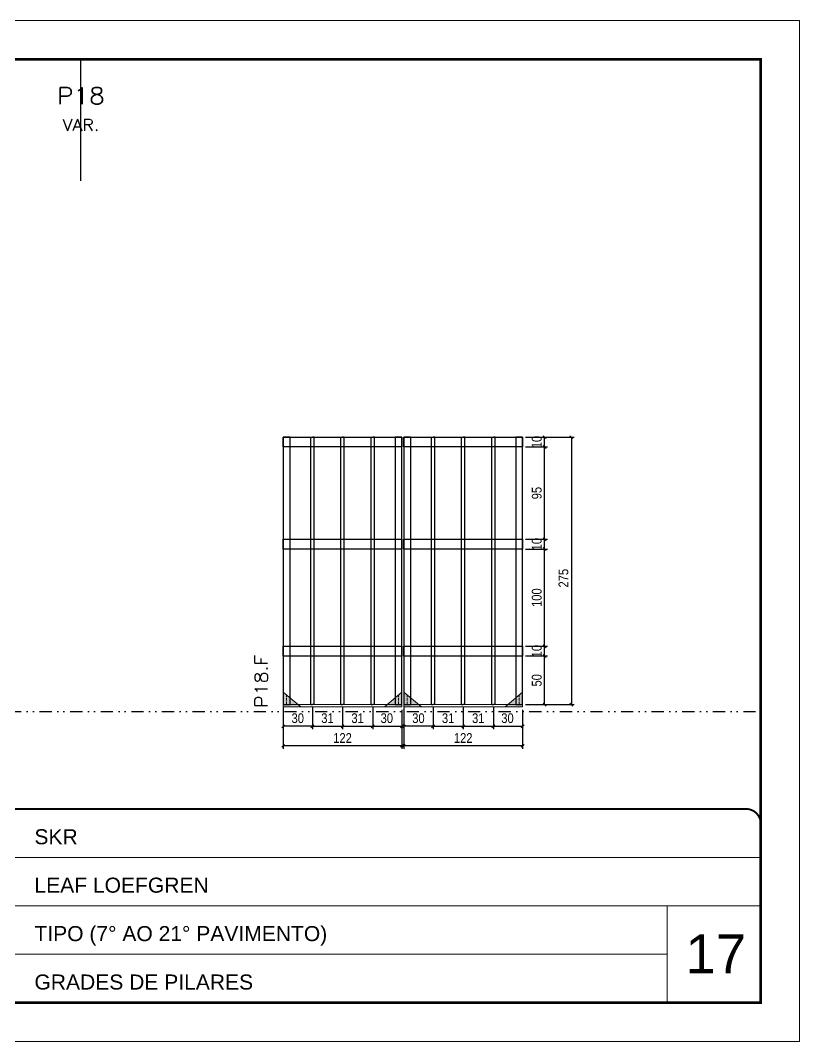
# Model space of a CAD drawing. Extents: x 14400 to 27878, y -21631 to 6985.
# Drawn here: x 15098 to 15898, y 1340 to 2390 of the extents above; entities that cross this region are included whole.
import ezdxf
from ezdxf.enums import TextEntityAlignment as Align

# ---------------------------------------------------------------- set-up
doc = ezdxf.new("R2010")
doc.units = 0
for name, pattern in [('CONTINUO', [0]), ('DASHED', [0.75, 0.5, -0.25]), ('DIVIDE2', [0.625, 0.25, -0.125, 0, -0.125, 0, -0.125]), ('HIDDEN', [0.375, 0.25, -0.125])]:
    doc.linetypes.add(name, pattern=pattern)
for name, color, linetype, lineweight in [('CARIMBO', 255, 'Continuous', 9), ('Folhas', 255, 'Continuous', 9), ('Madeira', 126, 'Continuous', 18), ('Sarr 2.2x7', 40, 'Continuous', 9), ('SARRAFO DE PRESSAO', 251, 'DASHED', 9), ('Texto Seção', 7, 'Continuous', 15)]:
    doc.layers.add(name, color=color, linetype=linetype, lineweight=lineweight)
for name, color, linetype in [('COTA', 241, 'Continuous'), ('Nível', 160, 'Continuous'), ('SARR_2.2x10', 60, 'Continuous'), ('SARR_3.5x7', 81, 'Continuous'), ('SARR_7x7', 40, 'Continuous'), ('Texto de Titulo', 7, 'Continuous'), ('Texto Qtd Sarr', 242, 'Continuous')]:
    doc.layers.add(name, color=color, linetype=linetype)
doc.styles.add('ARIAL', font='arial.ttf')
doc.styles.add('COTA TECNICA', font='techl___.ttf', dxfattribs={"height": 10})
doc.styles.add('REGUA-120', font='ROMANS.shx', dxfattribs={"height": 15})
doc.styles.add('ROMANS', font='romans.shx')
doc.dimstyles.new('PAINEL', dxfattribs={"dimtxt": 10, "dimasz": 3, "dimexe": 3, "dimexo": 3, "dimgap": 3, "dimtad": 1, "dimdec": 1, "dimzin": 12, "dimdsep": 46, "dimtxsty": 'COTA TECNICA', "dimblk1": 'OBLIQUE', "dimblk2": 'OBLIQUE', "dimsah": 1, "dimcen": 0.9, "dimclrd": 4, "dimclre": 4, "dimclrt": 240, "dimadec": 1, "dimazin": 3, "dimtfac": 1, "dimtdec": 1, "dimtmove": 0, "dimatfit": 3, "dimfxl": 1, "dimtolj": 1, "dimtzin": 12, "dimarcsym": 0})

# ---------------------------------------------------------------- blocks, each defined once
blk = doc.blocks.new('9999999999')
at = {"color": 30, "linetype": 'CONTINUO'}
for p, q in [((98564.6, 34379.6), (99584, 34379.6)), ((98564.6, 34329.8), (99488, 34329.8)), ((99584, 34329.8), (99488, 34329.8)), ((99488, 34329.8), (99488, 34230.2)), ((98564.6, 34280), (99488, 34280))]:
    blk.add_line(p, q, dxfattribs=at)
at = {"color": 30, "linetype": 'CONTINUO', "const_width": 2}
blk.add_lwpolyline([(99584, 34230.2), (99584, 34414.4, 0.414214), (99569, 34429.4), (98229, 34429.4, 0.414214), (98214, 34414.4), (98214, 34245.2, 0.414214), (98229, 34230.2), (99584, 34230.2)], format="xyb", dxfattribs=at)
at = {"layer": 'Folhas'}
blk.add_lwpolyline([(98139, 34190.2), (99624, 34190.2), (99624, 35240.2), (98139, 35240.2)], close=True, dxfattribs=at)
at = {"layer": 'Folhas', "color": 30, "const_width": 3}
blk.add_lwpolyline([(98214, 34230.2), (99584, 34230.2), (99584, 35200.2), (98214, 35200.2)], close=True, dxfattribs=at)
at = {"color": 7, "linetype": 'Continuous', "ltscale": 5, "style": 'ARIAL'}
for s, height, p in [('SKR', 15.48, (98837.7, 34393.1)), ('LEAF LOEFGREN', 15.483, (98837.7, 34343.3)), ('TIPO (7° AO 21° PAVIMENTO)', 15.483, (98837.7, 34293.5)), ('GRADES DE PILARES', 15.483, (98837.7, 34243.7))]:
    blk.add_text(s, height=height, dxfattribs=at).set_placement(p)
blk = doc.blocks.new('_Oblique')
at = {"color": 0, "linetype": 'ByBlock', "lineweight": -2}
blk.add_line((-0.5, -0.5), (0.5, 0.5), dxfattribs=at)
blk = doc.blocks.new('*D6482')
at = {"layer": 'COTA', "color": 4, "lineweight": -2, "transparency": 16777216}
for p, q in [((15491.8, 1668.7), (15491.8, 1641.5)), ((15613.8, 1668.7), (15613.8, 1641.5)), ((15613.8, 1644.5), (15491.8, 1644.5))]:
    blk.add_line(p, q, dxfattribs=at)
at = {"layer": 'Defpoints', "color": 0, "transparency": 16777216}
for p in [(15491.8, 1671.7), (15613.8, 1671.7), (15491.8, 1644.5)]:
    blk.add_point(p, dxfattribs=at)
at = {"layer": 'COTA', "color": 4, "lineweight": -2, "transparency": 16777216, "xscale": 3, "yscale": 3, "zscale": 3, "rotation": 180}
blk.add_blockref('_Oblique', (15491.8, 1644.5), dxfattribs=at)
at = {"layer": 'COTA', "color": 4, "lineweight": -2, "transparency": 16777216, "xscale": 3, "yscale": 3, "zscale": 3}
blk.add_blockref('_Oblique', (15613.8, 1644.5), dxfattribs=at)
at = {"layer": 'COTA', "color": 240, "transparency": 16777216, "insert": (15552.8, 1652.6), "char_height": 10, "attachment_point": 5, "style": 'COTA TECNICA'}
blk.add_mtext('\\A1;122', dxfattribs=at)
blk = doc.blocks.new('*D6483')
at = {"layer": 'COTA', "color": 4, "lineweight": -2, "transparency": 16777216}
for p, q in [((15491.8, 1683.9), (15491.8, 1661.7)), ((15521.8, 1683.9), (15521.8, 1661.7)), ((15521.8, 1664.7), (15491.8, 1664.7))]:
    blk.add_line(p, q, dxfattribs=at)
at = {"layer": 'Defpoints', "color": 0, "transparency": 16777216}
for p in [(15491.8, 1686.9), (15521.8, 1686.9), (15491.8, 1664.7)]:
    blk.add_point(p, dxfattribs=at)
at = {"layer": 'COTA', "color": 4, "lineweight": -2, "transparency": 16777216, "xscale": 3, "yscale": 3, "zscale": 3, "rotation": 180}
blk.add_blockref('_Oblique', (15491.8, 1664.7), dxfattribs=at)
at = {"layer": 'COTA', "color": 4, "lineweight": -2, "transparency": 16777216, "xscale": 3, "yscale": 3, "zscale": 3}
blk.add_blockref('_Oblique', (15521.8, 1664.7), dxfattribs=at)
at = {"layer": 'COTA', "color": 240, "transparency": 16777216, "insert": (15506.8, 1672.9), "char_height": 10, "attachment_point": 5, "style": 'COTA TECNICA'}
blk.add_mtext('\\A1;30', dxfattribs=at)
blk = doc.blocks.new('*D6484')
at = {"layer": 'COTA', "color": 4, "lineweight": -2, "transparency": 16777216}
for p, q in [((15583.8, 1683.9), (15583.8, 1661.7)), ((15613.8, 1681.7), (15613.8, 1661.7)), ((15583.8, 1664.7), (15613.8, 1664.7))]:
    blk.add_line(p, q, dxfattribs=at)
at = {"layer": 'Defpoints', "color": 0, "transparency": 16777216}
for p in [(15583.8, 1686.9), (15613.8, 1684.7), (15613.8, 1664.7)]:
    blk.add_point(p, dxfattribs=at)
at = {"layer": 'COTA', "color": 4, "lineweight": -2, "transparency": 16777216, "xscale": 3, "yscale": 3, "zscale": 3, "rotation": 180}
blk.add_blockref('_Oblique', (15583.8, 1664.7), dxfattribs=at)
at = {"layer": 'COTA', "color": 4, "lineweight": -2, "transparency": 16777216, "xscale": 3, "yscale": 3, "zscale": 3}
blk.add_blockref('_Oblique', (15613.8, 1664.7), dxfattribs=at)
at = {"layer": 'COTA', "color": 240, "transparency": 16777216, "insert": (15598.3, 1672.9), "char_height": 10, "attachment_point": 5, "style": 'COTA TECNICA'}
blk.add_mtext('\\A1;30', dxfattribs=at)
blk = doc.blocks.new('*D6485')
at = {"layer": 'COTA', "color": 4, "lineweight": -2, "transparency": 16777216}
for p, q in [((15521.8, 1683.9), (15521.8, 1661.7)), ((15552.8, 1683.9), (15552.8, 1661.7)), ((15521.8, 1664.7), (15552.8, 1664.7))]:
    blk.add_line(p, q, dxfattribs=at)
at = {"layer": 'Defpoints', "color": 0, "transparency": 16777216}
for p in [(15521.8, 1686.9), (15552.8, 1686.9), (15552.8, 1664.7)]:
    blk.add_point(p, dxfattribs=at)
at = {"layer": 'COTA', "color": 4, "lineweight": -2, "transparency": 16777216, "xscale": 3, "yscale": 3, "zscale": 3, "rotation": 180}
blk.add_blockref('_Oblique', (15521.8, 1664.7), dxfattribs=at)
at = {"layer": 'COTA', "color": 4, "lineweight": -2, "transparency": 16777216, "xscale": 3, "yscale": 3, "zscale": 3}
blk.add_blockref('_Oblique', (15552.8, 1664.7), dxfattribs=at)
at = {"layer": 'COTA', "color": 240, "transparency": 16777216, "insert": (15537.3, 1672.9), "char_height": 10, "attachment_point": 5, "style": 'COTA TECNICA'}
blk.add_mtext('\\A1;31', dxfattribs=at)
blk = doc.blocks.new('*D6486')
at = {"layer": 'COTA', "color": 4, "lineweight": -2, "transparency": 16777216}
for p, q in [((15616.8, 1736.9), (15639.5, 1736.9)), ((15636.5, 1686.9), (15636.5, 1736.9)), ((15616.8, 1686.9), (15639.5, 1686.9))]:
    blk.add_line(p, q, dxfattribs=at)
at = {"layer": 'Defpoints', "color": 0, "transparency": 16777216}
for p in [(15613.8, 1736.9), (15636.5, 1736.9), (15613.8, 1686.9)]:
    blk.add_point(p, dxfattribs=at)
at = {"layer": 'COTA', "color": 4, "lineweight": -2, "transparency": 16777216, "xscale": 3, "yscale": 3, "zscale": 3}
for p, rotation in [((15636.5, 1736.9), 90), ((15636.5, 1686.9), 270)]:
    blk.add_blockref('_Oblique', p, dxfattribs=dict(at, rotation=rotation))
at = {"layer": 'COTA', "color": 240, "transparency": 16777216, "insert": (15628.4, 1711.9), "char_height": 10, "attachment_point": 5, "rotation": 90, "style": 'COTA TECNICA'}
blk.add_mtext('\\A1;50', dxfattribs=at)
blk = doc.blocks.new('*D6487')
at = {"layer": 'COTA', "color": 4, "lineweight": -2, "transparency": 16777216}
for p, q in [((15552.8, 1683.9), (15552.8, 1661.7)), ((15583.8, 1683.9), (15583.8, 1661.7)), ((15552.8, 1664.7), (15583.8, 1664.7))]:
    blk.add_line(p, q, dxfattribs=at)
at = {"layer": 'Defpoints', "color": 0, "transparency": 16777216}
for p in [(15552.8, 1686.9), (15583.8, 1686.9), (15583.8, 1664.7)]:
    blk.add_point(p, dxfattribs=at)
at = {"layer": 'COTA', "color": 4, "lineweight": -2, "transparency": 16777216, "xscale": 3, "yscale": 3, "zscale": 3, "rotation": 180}
blk.add_blockref('_Oblique', (15552.8, 1664.7), dxfattribs=at)
at = {"layer": 'COTA', "color": 4, "lineweight": -2, "transparency": 16777216, "xscale": 3, "yscale": 3, "zscale": 3}
blk.add_blockref('_Oblique', (15583.8, 1664.7), dxfattribs=at)
at = {"layer": 'COTA', "color": 240, "transparency": 16777216, "insert": (15568.3, 1672.9), "char_height": 10, "attachment_point": 5, "style": 'COTA TECNICA'}
blk.add_mtext('\\A1;31', dxfattribs=at)
blk = doc.blocks.new('*D6488')
at = {"layer": 'COTA', "color": 4, "lineweight": -2, "transparency": 16777216}
for p, q in [((15616.8, 1746.9), (15639.5, 1746.9)), ((15636.5, 1736.9), (15636.5, 1746.9)), ((15616.8, 1736.9), (15639.5, 1736.9))]:
    blk.add_line(p, q, dxfattribs=at)
at = {"layer": 'Defpoints', "color": 0, "transparency": 16777216}
for p in [(15613.8, 1746.9), (15636.5, 1746.9), (15613.8, 1736.9)]:
    blk.add_point(p, dxfattribs=at)
at = {"layer": 'COTA', "color": 4, "lineweight": -2, "transparency": 16777216, "xscale": 3, "yscale": 3, "zscale": 3}
for p, rotation in [((15636.5, 1746.9), 90), ((15636.5, 1736.9), 270)]:
    blk.add_blockref('_Oblique', p, dxfattribs=dict(at, rotation=rotation))
at = {"layer": 'COTA', "color": 240, "transparency": 16777216, "insert": (15628.4, 1741.9), "char_height": 10, "attachment_point": 5, "rotation": 90, "style": 'COTA TECNICA'}
blk.add_mtext('\\A1;10', dxfattribs=at)
blk = doc.blocks.new('*D6489')
at = {"layer": 'COTA', "color": 4, "lineweight": -2, "transparency": 16777216}
for p, q in [((15616.8, 1846.9), (15639.5, 1846.9)), ((15636.5, 1746.9), (15636.5, 1846.9)), ((15616.8, 1746.9), (15639.5, 1746.9))]:
    blk.add_line(p, q, dxfattribs=at)
at = {"layer": 'Defpoints', "color": 0, "transparency": 16777216}
for p in [(15613.8, 1846.9), (15636.5, 1846.9), (15613.8, 1746.9)]:
    blk.add_point(p, dxfattribs=at)
at = {"layer": 'COTA', "color": 4, "lineweight": -2, "transparency": 16777216, "xscale": 3, "yscale": 3, "zscale": 3}
for p, rotation in [((15636.5, 1846.9), 90), ((15636.5, 1746.9), 270)]:
    blk.add_blockref('_Oblique', p, dxfattribs=dict(at, rotation=rotation))
at = {"layer": 'COTA', "color": 240, "transparency": 16777216, "insert": (15628.4, 1796.9), "char_height": 10, "attachment_point": 5, "rotation": 90, "style": 'COTA TECNICA'}
blk.add_mtext('\\A1;100', dxfattribs=at)
blk = doc.blocks.new('*D6490')
at = {"layer": 'COTA', "color": 4, "lineweight": -2, "transparency": 16777216}
for p, q in [((15616.8, 1856.9), (15639.5, 1856.9)), ((15636.5, 1846.9), (15636.5, 1856.9)), ((15616.8, 1846.9), (15639.5, 1846.9))]:
    blk.add_line(p, q, dxfattribs=at)
at = {"layer": 'Defpoints', "color": 0, "transparency": 16777216}
for p in [(15613.8, 1856.9), (15636.5, 1856.9), (15613.8, 1846.9)]:
    blk.add_point(p, dxfattribs=at)
at = {"layer": 'COTA', "color": 4, "lineweight": -2, "transparency": 16777216, "xscale": 3, "yscale": 3, "zscale": 3}
for p, rotation in [((15636.5, 1856.9), 90), ((15636.5, 1846.9), 270)]:
    blk.add_blockref('_Oblique', p, dxfattribs=dict(at, rotation=rotation))
at = {"layer": 'COTA', "color": 240, "transparency": 16777216, "insert": (15628.4, 1851.9), "char_height": 10, "attachment_point": 5, "rotation": 90, "style": 'COTA TECNICA'}
blk.add_mtext('\\A1;10', dxfattribs=at)
blk = doc.blocks.new('*D6491')
at = {"layer": 'COTA', "color": 4, "lineweight": -2, "transparency": 16777216}
for p, q in [((15616.8, 1951.9), (15639.5, 1951.9)), ((15636.5, 1856.9), (15636.5, 1951.9)), ((15616.8, 1856.9), (15639.5, 1856.9))]:
    blk.add_line(p, q, dxfattribs=at)
at = {"layer": 'Defpoints', "color": 0, "transparency": 16777216}
for p in [(15613.8, 1951.9), (15636.5, 1951.9), (15613.8, 1856.9)]:
    blk.add_point(p, dxfattribs=at)
at = {"layer": 'COTA', "color": 4, "lineweight": -2, "transparency": 16777216, "xscale": 3, "yscale": 3, "zscale": 3}
for p, rotation in [((15636.5, 1951.9), 90), ((15636.5, 1856.9), 270)]:
    blk.add_blockref('_Oblique', p, dxfattribs=dict(at, rotation=rotation))
at = {"layer": 'COTA', "color": 240, "transparency": 16777216, "insert": (15628.4, 1904.4), "char_height": 10, "attachment_point": 5, "rotation": 90, "style": 'COTA TECNICA'}
blk.add_mtext('\\A1;95', dxfattribs=at)
blk = doc.blocks.new('*D6492')
at = {"layer": 'COTA', "color": 4, "lineweight": -2, "transparency": 16777216}
for p, q in [((15616.8, 1961.9), (15639.5, 1961.9)), ((15636.5, 1951.9), (15636.5, 1961.9)), ((15616.8, 1951.9), (15639.5, 1951.9))]:
    blk.add_line(p, q, dxfattribs=at)
at = {"layer": 'Defpoints', "color": 0, "transparency": 16777216}
for p in [(15613.8, 1961.9), (15636.5, 1961.9), (15613.8, 1951.9)]:
    blk.add_point(p, dxfattribs=at)
at = {"layer": 'COTA', "color": 4, "lineweight": -2, "transparency": 16777216, "xscale": 3, "yscale": 3, "zscale": 3}
for p, rotation in [((15636.5, 1961.9), 90), ((15636.5, 1951.9), 270)]:
    blk.add_blockref('_Oblique', p, dxfattribs=dict(at, rotation=rotation))
at = {"layer": 'COTA', "color": 240, "transparency": 16777216, "insert": (15628.4, 1956.9), "char_height": 10, "attachment_point": 5, "rotation": 90, "style": 'COTA TECNICA'}
blk.add_mtext('\\A1;10', dxfattribs=at)
blk = doc.blocks.new('*D6493')
at = {"layer": 'COTA', "color": 4, "lineweight": -2, "transparency": 16777216}
for p, q in [((15616.8, 1961.9), (15667, 1961.9)), ((15664, 1961.9), (15664, 1686.9)), ((15616.8, 1686.9), (15667, 1686.9))]:
    blk.add_line(p, q, dxfattribs=at)
at = {"layer": 'Defpoints', "color": 0, "transparency": 16777216}
for p in [(15613.8, 1961.9), (15613.8, 1686.9), (15664, 1686.9)]:
    blk.add_point(p, dxfattribs=at)
at = {"layer": 'COTA', "color": 4, "lineweight": -2, "transparency": 16777216, "xscale": 3, "yscale": 3, "zscale": 3}
for p, rotation in [((15664, 1961.9), 90), ((15664, 1686.9), 270)]:
    blk.add_blockref('_Oblique', p, dxfattribs=dict(at, rotation=rotation))
at = {"layer": 'COTA', "color": 240, "transparency": 16777216, "insert": (15655.9, 1816.9), "char_height": 10, "attachment_point": 5, "rotation": 90, "style": 'COTA TECNICA'}
blk.add_mtext('\\A1;275', dxfattribs=at)
blk = doc.blocks.new('*D6494')
at = {"layer": 'COTA', "color": 4, "lineweight": -2, "transparency": 16777216}
for p, q in [((15367.8, 1668.7), (15367.8, 1641.5)), ((15489.8, 1668.7), (15489.8, 1641.5)), ((15489.8, 1644.5), (15367.8, 1644.5))]:
    blk.add_line(p, q, dxfattribs=at)
at = {"layer": 'Defpoints', "color": 0, "transparency": 16777216}
for p in [(15367.8, 1671.7), (15489.8, 1671.7), (15367.8, 1644.5)]:
    blk.add_point(p, dxfattribs=at)
at = {"layer": 'COTA', "color": 4, "lineweight": -2, "transparency": 16777216, "xscale": 3, "yscale": 3, "zscale": 3, "rotation": 180}
blk.add_blockref('_Oblique', (15367.8, 1644.5), dxfattribs=at)
at = {"layer": 'COTA', "color": 4, "lineweight": -2, "transparency": 16777216, "xscale": 3, "yscale": 3, "zscale": 3}
blk.add_blockref('_Oblique', (15489.8, 1644.5), dxfattribs=at)
at = {"layer": 'COTA', "color": 240, "transparency": 16777216, "insert": (15428.8, 1652.6), "char_height": 10, "attachment_point": 5, "style": 'COTA TECNICA'}
blk.add_mtext('\\A1;122', dxfattribs=at)
blk = doc.blocks.new('*D6495')
at = {"layer": 'COTA', "color": 4, "lineweight": -2, "transparency": 16777216}
for p, q in [((15367.8, 1683.9), (15367.8, 1661.7)), ((15397.8, 1683.9), (15397.8, 1661.7)), ((15397.8, 1664.7), (15367.8, 1664.7))]:
    blk.add_line(p, q, dxfattribs=at)
at = {"layer": 'Defpoints', "color": 0, "transparency": 16777216}
for p in [(15367.8, 1686.9), (15397.8, 1686.9), (15367.8, 1664.7)]:
    blk.add_point(p, dxfattribs=at)
at = {"layer": 'COTA', "color": 4, "lineweight": -2, "transparency": 16777216, "xscale": 3, "yscale": 3, "zscale": 3, "rotation": 180}
blk.add_blockref('_Oblique', (15367.8, 1664.7), dxfattribs=at)
at = {"layer": 'COTA', "color": 4, "lineweight": -2, "transparency": 16777216, "xscale": 3, "yscale": 3, "zscale": 3}
blk.add_blockref('_Oblique', (15397.8, 1664.7), dxfattribs=at)
at = {"layer": 'COTA', "color": 240, "transparency": 16777216, "insert": (15382.8, 1672.9), "char_height": 10, "attachment_point": 5, "style": 'COTA TECNICA'}
blk.add_mtext('\\A1;30', dxfattribs=at)
blk = doc.blocks.new('*D6496')
at = {"layer": 'COTA', "color": 4, "lineweight": -2, "transparency": 16777216}
for p, q in [((15459.8, 1683.9), (15459.8, 1661.7)), ((15489.8, 1681.7), (15489.8, 1661.7)), ((15459.8, 1664.7), (15489.8, 1664.7))]:
    blk.add_line(p, q, dxfattribs=at)
at = {"layer": 'Defpoints', "color": 0, "transparency": 16777216}
for p in [(15459.8, 1686.9), (15489.8, 1684.7), (15489.8, 1664.7)]:
    blk.add_point(p, dxfattribs=at)
at = {"layer": 'COTA', "color": 4, "lineweight": -2, "transparency": 16777216, "xscale": 3, "yscale": 3, "zscale": 3, "rotation": 180}
blk.add_blockref('_Oblique', (15459.8, 1664.7), dxfattribs=at)
at = {"layer": 'COTA', "color": 4, "lineweight": -2, "transparency": 16777216, "xscale": 3, "yscale": 3, "zscale": 3}
blk.add_blockref('_Oblique', (15489.8, 1664.7), dxfattribs=at)
at = {"layer": 'COTA', "color": 240, "transparency": 16777216, "insert": (15474.3, 1672.9), "char_height": 10, "attachment_point": 5, "style": 'COTA TECNICA'}
blk.add_mtext('\\A1;30', dxfattribs=at)
blk = doc.blocks.new('*D6497')
at = {"layer": 'COTA', "color": 4, "lineweight": -2, "transparency": 16777216}
for p, q in [((15397.8, 1683.9), (15397.8, 1661.7)), ((15428.8, 1683.9), (15428.8, 1661.7)), ((15397.8, 1664.7), (15428.8, 1664.7))]:
    blk.add_line(p, q, dxfattribs=at)
at = {"layer": 'Defpoints', "color": 0, "transparency": 16777216}
for p in [(15397.8, 1686.9), (15428.8, 1686.9), (15428.8, 1664.7)]:
    blk.add_point(p, dxfattribs=at)
at = {"layer": 'COTA', "color": 4, "lineweight": -2, "transparency": 16777216, "xscale": 3, "yscale": 3, "zscale": 3, "rotation": 180}
blk.add_blockref('_Oblique', (15397.8, 1664.7), dxfattribs=at)
at = {"layer": 'COTA', "color": 4, "lineweight": -2, "transparency": 16777216, "xscale": 3, "yscale": 3, "zscale": 3}
blk.add_blockref('_Oblique', (15428.8, 1664.7), dxfattribs=at)
at = {"layer": 'COTA', "color": 240, "transparency": 16777216, "insert": (15413.3, 1672.9), "char_height": 10, "attachment_point": 5, "style": 'COTA TECNICA'}
blk.add_mtext('\\A1;31', dxfattribs=at)
blk = doc.blocks.new('*D6498')
at = {"layer": 'COTA', "color": 4, "lineweight": -2, "transparency": 16777216}
for p, q in [((15428.8, 1683.9), (15428.8, 1661.7)), ((15459.8, 1683.9), (15459.8, 1661.7)), ((15428.8, 1664.7), (15459.8, 1664.7))]:
    blk.add_line(p, q, dxfattribs=at)
at = {"layer": 'Defpoints', "color": 0, "transparency": 16777216}
for p in [(15428.8, 1686.9), (15459.8, 1686.9), (15459.8, 1664.7)]:
    blk.add_point(p, dxfattribs=at)
at = {"layer": 'COTA', "color": 4, "lineweight": -2, "transparency": 16777216, "xscale": 3, "yscale": 3, "zscale": 3, "rotation": 180}
blk.add_blockref('_Oblique', (15428.8, 1664.7), dxfattribs=at)
at = {"layer": 'COTA', "color": 4, "lineweight": -2, "transparency": 16777216, "xscale": 3, "yscale": 3, "zscale": 3}
blk.add_blockref('_Oblique', (15459.8, 1664.7), dxfattribs=at)
at = {"layer": 'COTA', "color": 240, "transparency": 16777216, "insert": (15444.3, 1672.9), "char_height": 10, "attachment_point": 5, "style": 'COTA TECNICA'}
blk.add_mtext('\\A1;31', dxfattribs=at)
blk = doc.blocks.new('titulo1')
at = {"layer": 'Defpoints', "color": 252, "linetype": 'HIDDEN', "ltscale": 2}
blk.add_line((0, 0), (0, 125), dxfattribs=at)
at = {"layer": 'Defpoints', "style": 'ROMANS', "oblique": 15}
blk.add_attdef('FOLHA', text='', height=10, dxfattribs=at).set_placement((0, 15.6), align=Align.MIDDLE_CENTER)
at = {"layer": 'Texto Qtd Sarr', "color": 3, "style": 'ROMANS', "oblique": 15}
for tag, height, p in [('TITULO', 17, (0, 71.4)), ('SEÇÃO', 12, (0, 41.5))]:
    blk.add_attdef(tag, text='', height=height, dxfattribs=at).set_placement(p, align=Align.MIDDLE_CENTER)

msp = doc.modelspace()

# ---------------------------------------------------------------- hatches: boundary and pattern name
at = {"layer": 'Madeira'}
h = msp.add_hatch(color=252, dxfattribs=at)
h.dxf.hatch_style = 2
h.paths.add_polyline_path([(15367.83, 1699.71), (15367.83, 1684.71), (15385.83, 1684.71)])
h = msp.add_hatch(color=252, dxfattribs=at)
h.dxf.hatch_style = 2
h.paths.add_polyline_path([(15489.83, 1699.71), (15489.83, 1684.71), (15471.83, 1684.71)])
h = msp.add_hatch(color=252, dxfattribs=at)
h.dxf.hatch_style = 2
h.paths.add_polyline_path([(15491.83, 1699.71), (15491.83, 1684.71), (15509.83, 1684.71)])
h = msp.add_hatch(color=252, dxfattribs=at)
h.dxf.hatch_style = 2
h.paths.add_polyline_path([(15613.83, 1699.71), (15613.83, 1684.71), (15595.83, 1684.71)])

# ---------------------------------------------------------------- linework, layer by layer
at = {"layer": 'Madeira', "color": 1, "linetype": 'HIDDEN'}
for p, q in [((15371.33, 1696.21), (15371.33, 1686.91)), ((15371.33, 1696.21), (15371.33, 1686.91)), ((15374.83, 1692.71), (15374.83, 1686.91)), ((15486.33, 1696.21), (15486.33, 1686.91)), ((15486.33, 1696.21), (15486.33, 1686.91)), ((15495.33, 1696.21), (15495.33, 1686.91)), ((15495.33, 1696.21), (15495.33, 1686.91)), ((15498.83, 1692.71), (15498.83, 1686.91)), ((15610.33, 1696.21), (15610.33, 1686.91)), ((15610.33, 1696.21), (15610.33, 1686.91)), ((15377.67, 1686.91), (15367.83, 1686.91)), ((15377.67, 1686.91), (15367.83, 1686.91)), ((15383.63, 1686.91), (15367.83, 1686.91)), ((15474.03, 1686.91), (15489.83, 1686.91)), ((15480, 1686.91), (15489.83, 1686.91)), ((15480, 1686.91), (15489.83, 1686.91)), ((15501.67, 1686.91), (15491.83, 1686.91)), ((15501.67, 1686.91), (15491.83, 1686.91)), ((15507.63, 1686.91), (15491.83, 1686.91)), ((15598.03, 1686.91), (15613.83, 1686.91)), ((15604, 1686.91), (15613.83, 1686.91)), ((15604, 1686.91), (15613.83, 1686.91))]:
    msp.add_line(p, q, dxfattribs=at)
at = {"layer": 'Madeira'}
for p, q in [((15367.83, 1686.91), (15367.83, 1684.71)), ((15367.83, 1686.91), (15367.83, 1684.71)), ((15367.83, 1686.91), (15367.83, 1684.71)), ((15491.83, 1686.91), (15491.83, 1684.71)), ((15491.83, 1686.91), (15491.83, 1684.71)), ((15491.83, 1686.91), (15491.83, 1684.71))]:
    msp.add_line(p, q, dxfattribs=at)
at = {"layer": 'Madeira', "color": 0}
for points in [[(15367.83, 1699.71), (15367.83, 1684.71), (15385.83, 1684.71), (15367.83, 1699.71)], [(15489.83, 1699.71), (15489.83, 1684.71), (15471.83, 1684.71), (15489.83, 1699.71)], [(15491.83, 1699.71), (15491.83, 1684.71), (15509.83, 1684.71), (15491.83, 1699.71)], [(15613.83, 1699.71), (15613.83, 1684.71), (15595.83, 1684.71), (15613.83, 1699.71)]]:
    msp.add_lwpolyline(points, dxfattribs=at)
at = {"layer": 'Nível', "color": 4, "linetype": 'DIVIDE2', "ltscale": 50}
msp.add_line((14488.47, 1679.71), (15858.47, 1679.71), dxfattribs=at)
at = {"layer": 'Sarr 2.2x7'}
for points in [[(15489.83, 1686.91), (15367.83, 1686.91), (15367.83, 1684.71), (15489.83, 1684.71)], [(15613.83, 1686.91), (15491.83, 1686.91), (15491.83, 1684.71), (15613.83, 1684.71)]]:
    msp.add_lwpolyline(points, close=True, dxfattribs=at)
at = {"layer": 'SARR_2.2x10'}
for points in [[(15367.83, 1961.87), (15489.83, 1961.87), (15489.83, 1951.87), (15367.83, 1951.87)], [(15491.83, 1961.87), (15613.83, 1961.87), (15613.83, 1951.87), (15491.83, 1951.87)], [(15367.83, 1856.87), (15489.83, 1856.87), (15489.83, 1846.87), (15367.83, 1846.87)], [(15491.83, 1856.87), (15613.83, 1856.87), (15613.83, 1846.87), (15491.83, 1846.87)], [(15367.83, 1746.87), (15489.83, 1746.87), (15489.83, 1736.87), (15367.83, 1736.87)], [(15491.83, 1746.87), (15613.83, 1746.87), (15613.83, 1736.87), (15491.83, 1736.87)]]:
    msp.add_lwpolyline(points, close=True, dxfattribs=at)
at = {"layer": 'SARR_3.5x7'}
for p, q in [((15396.08, 1686.91), (15396.08, 1961.87)), ((15396.08, 1961.87), (15397.83, 1961.87)), ((15399.58, 1961.87), (15397.83, 1961.87)), ((15399.58, 1686.91), (15399.58, 1961.87)), ((15427.08, 1686.91), (15427.08, 1961.87)), ((15427.08, 1961.87), (15428.83, 1961.87)), ((15430.58, 1961.87), (15428.83, 1961.87)), ((15430.58, 1686.91), (15430.58, 1961.87)), ((15458.08, 1686.91), (15458.08, 1961.87)), ((15458.08, 1961.87), (15459.83, 1961.87)), ((15461.58, 1961.87), (15459.83, 1961.87)), ((15461.58, 1686.91), (15461.58, 1961.87)), ((15520.08, 1686.91), (15520.08, 1961.87)), ((15520.08, 1961.87), (15521.83, 1961.87)), ((15523.58, 1961.87), (15521.83, 1961.87)), ((15523.58, 1686.91), (15523.58, 1961.87)), ((15551.08, 1686.91), (15551.08, 1961.87)), ((15551.08, 1961.87), (15552.83, 1961.87)), ((15554.58, 1961.87), (15552.83, 1961.87)), ((15554.58, 1686.91), (15554.58, 1961.87)), ((15582.08, 1686.91), (15582.08, 1961.87)), ((15582.08, 1961.87), (15583.83, 1961.87)), ((15585.58, 1961.87), (15583.83, 1961.87)), ((15585.58, 1686.91), (15585.58, 1961.87)), ((15396.08, 1686.91), (15397.83, 1686.91)), ((15399.58, 1686.91), (15397.83, 1686.91)), ((15427.08, 1686.91), (15428.83, 1686.91)), ((15430.58, 1686.91), (15428.83, 1686.91)), ((15458.08, 1686.91), (15459.83, 1686.91)), ((15461.58, 1686.91), (15459.83, 1686.91)), ((15520.08, 1686.91), (15521.83, 1686.91)), ((15523.58, 1686.91), (15521.83, 1686.91)), ((15551.08, 1686.91), (15552.83, 1686.91)), ((15554.58, 1686.91), (15552.83, 1686.91)), ((15582.08, 1686.91), (15583.83, 1686.91)), ((15585.58, 1686.91), (15583.83, 1686.91))]:
    msp.add_line(p, q, dxfattribs=at)
at = {"layer": 'SARR_7x7'}
for points in [[(15367.83, 1686.91), (15374.83, 1686.91), (15374.83, 1961.87), (15367.83, 1961.87)], [(15482.83, 1686.91), (15489.83, 1686.91), (15489.83, 1961.87), (15482.83, 1961.87)], [(15491.83, 1686.91), (15498.83, 1686.91), (15498.83, 1961.87), (15491.83, 1961.87)], [(15606.83, 1686.91), (15613.83, 1686.91), (15613.83, 1961.87), (15606.83, 1961.87)]]:
    msp.add_lwpolyline(points, close=True, dxfattribs=at)

# ---------------------------------------------------------------- block references
at = {"layer": 'SARRAFO DE PRESSAO', "color": 6, "linetype": 'ByBlock'}
msp.add_blockref('9999999999', (-83725.51, -32849.78), dxfattribs=at)
at = {"layer": 'Texto Seção'}
ref = msp.add_blockref('titulo1', (15159.97, 2225.43), dxfattribs=at)
ref.add_attrib('TITULO', 'P18', dxfattribs={"layer": 'Texto de Titulo', "color": 7, "height": 17, "style": 'ROMANS', "width": 1.1}).set_placement((15159.97, 2312.93), align=Align.MIDDLE_CENTER)
ref.add_attrib('SEÇÃO', 'VAR.', dxfattribs={"layer": 'Texto de Titulo', "color": 7, "height": 12, "style": 'ROMANS', "width": 1.1}).set_placement((15159.97, 2282.93), align=Align.MIDDLE_CENTER)

# ---------------------------------------------------------------- texts
at = {"layer": 'CARIMBO', "style": 'ARIAL'}
msp.add_text('17', height=40, dxfattribs=at).set_placement((15781.33, 1410.57))
at = {"layer": 'Texto Seção', "style": 'REGUA-120', "width": 1.1}
msp.add_text('P18.F', height=13, rotation=90, dxfattribs=at).set_placement((15351.83, 1683.6))

# ---------------------------------------------------------------- dimensions: what is measured, and where the dimension line sits
at = {"layer": 'COTA'}
for base, p1, p2, picture, middle in [((15636.53, 1961.91), (15613.83, 1951.91), (15613.83, 1961.91), '*D6492', (15636.53, 1956.91)), ((15664.03, 1686.91), (15613.83, 1961.87), (15613.83, 1686.91), '*D6493', (15664.03, 1816.87)), ((15636.53, 1856.91), (15613.83, 1846.91), (15613.83, 1856.91), '*D6490', (15636.53, 1851.91)), ((15636.53, 1746.91), (15613.83, 1736.91), (15613.83, 1746.91), '*D6488', (15636.53, 1741.91))]:
    dim = msp.add_linear_dim(base=base, p1=p1, p2=p2, angle=90, dimstyle='PAINEL', override={"dimtmove": 1}, dxfattribs=at)
    dim.commit()
    dim.dimension.update_dxf_attribs({"geometry": picture, "text_midpoint": middle, "dimtype": 160})
for base, p1, p2, angle, picture, middle in [((15636.53, 1951.91), (15613.83, 1856.91), (15613.83, 1951.91), 90, '*D6491', (15628.39, 1904.41)), ((15636.53, 1846.91), (15613.83, 1746.91), (15613.83, 1846.91), 90, '*D6489', (15628.43, 1796.91)), ((15636.53, 1736.91), (15613.83, 1686.91), (15613.83, 1736.91), 90, '*D6486', (15628.42, 1711.91)), ((15367.83, 1664.71), (15397.83, 1686.91), (15367.83, 1686.91), 180, '*D6495', (15382.83, 1672.93)), ((15491.83, 1664.71), (15521.83, 1686.91), (15491.83, 1686.91), 180, '*D6483', (15506.83, 1672.93)), ((15367.83, 1644.53), (15489.83, 1671.71), (15367.83, 1671.71), 180, '*D6494', (15428.83, 1652.59)), ((15491.83, 1644.53), (15613.83, 1671.71), (15491.83, 1671.71), 180, '*D6482', (15552.83, 1652.59))]:
    dim = msp.add_linear_dim(base=base, p1=p1, p2=p2, angle=angle, dimstyle='PAINEL', override={"dimtmove": 1}, dxfattribs=at)
    dim.commit()
    dim.dimension.update_dxf_attribs({"geometry": picture, "text_midpoint": middle})
for base, p1, p2, picture, middle in [((15428.83, 1664.71), (15397.83, 1686.91), (15428.83, 1686.91), '*D6497', (15413.33, 1672.93)), ((15459.83, 1664.71), (15428.83, 1686.91), (15459.83, 1686.91), '*D6498', (15444.33, 1672.93)), ((15552.83, 1664.71), (15521.83, 1686.91), (15552.83, 1686.91), '*D6485', (15537.33, 1672.93)), ((15583.83, 1664.71), (15552.83, 1686.91), (15583.83, 1686.91), '*D6487', (15568.33, 1672.93))]:
    dim = msp.add_linear_dim(base=base, p1=p1, p2=p2, dimstyle='PAINEL', override={"dimtmove": 1}, dxfattribs=at)
    dim.commit()
    dim.dimension.update_dxf_attribs({"geometry": picture, "text_midpoint": middle})
for base, p1, p2, picture, middle in [((15489.83, 1664.71), (15459.83, 1686.91), (15489.83, 1684.71), '*D6496', (15474.33, 1664.71)), ((15613.83, 1664.71), (15583.83, 1686.91), (15613.83, 1684.71), '*D6484', (15598.33, 1664.71))]:
    dim = msp.add_linear_dim(base=base, p1=p1, p2=p2, dimstyle='PAINEL', override={"dimtmove": 1}, dxfattribs=at)
    dim.commit()
    dim.dimension.update_dxf_attribs({"geometry": picture, "text_midpoint": middle, "dimtype": 160})

doc.saveas('drawing.dxf')
